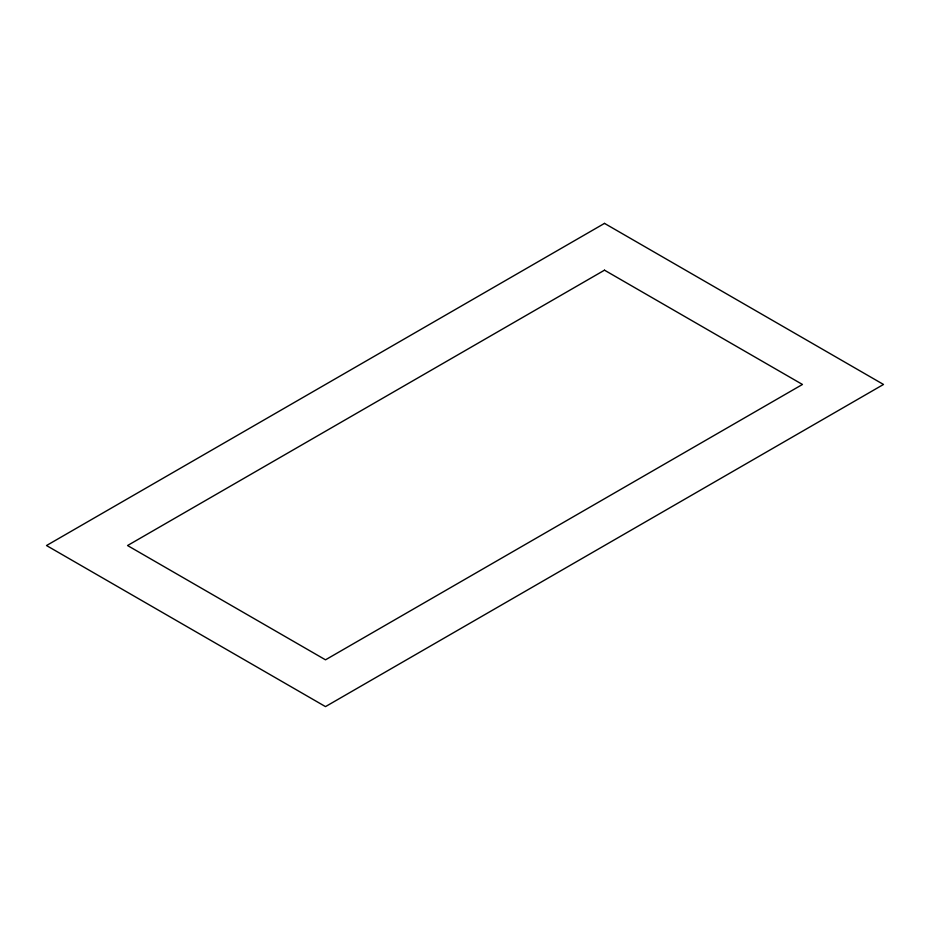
<?xml version="1.0" encoding="UTF-8"?>
<svg xmlns="http://www.w3.org/2000/svg" width="930" height="930" viewBox="0 0 930 930"><rect width="100%" height="100%" fill="white"/><g stroke="black" fill="none" stroke-linecap="round" stroke-linejoin="round"><path stroke-width="1.4" d="M604.5 223.386L46.5 545.538L325.5 706.614L883.5 384.462L604.5 223.386M604.5 270.177L127.55 545.538L325.5 659.823L802.451 384.462L604.5 270.177"/></g></svg>
